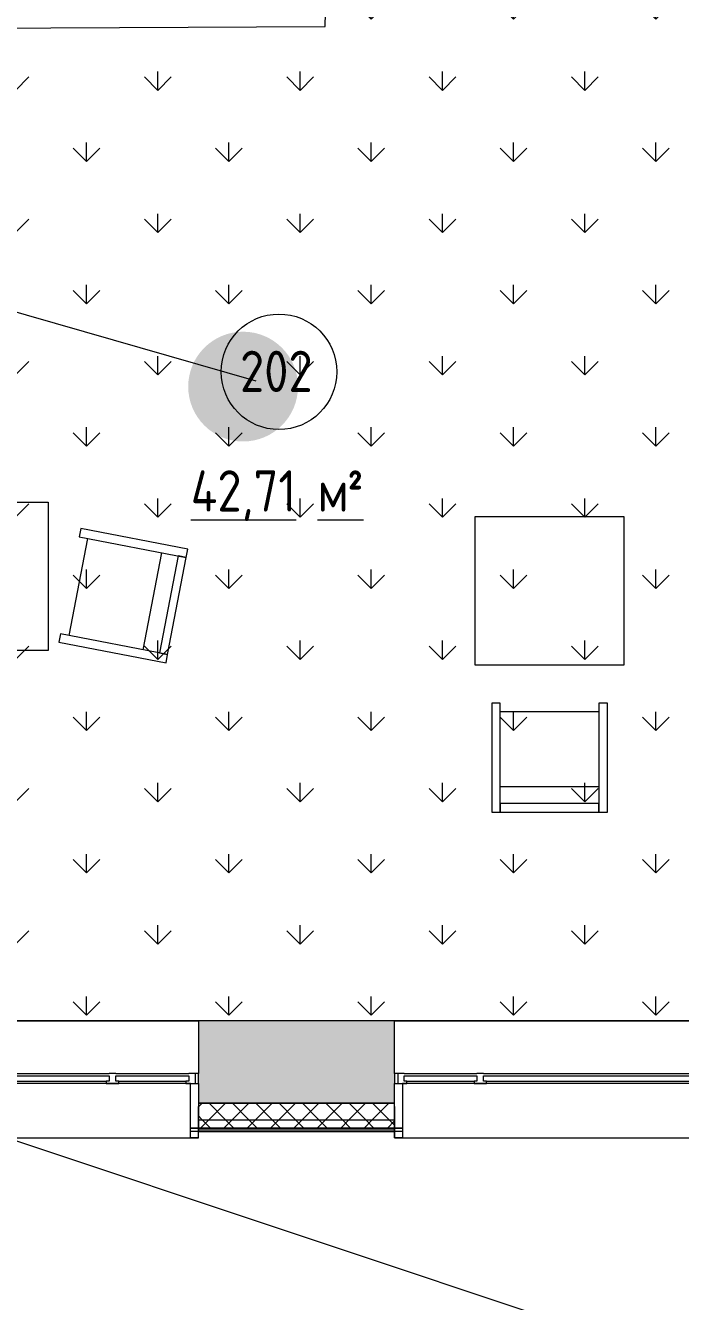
# Model space of a CAD drawing. Header units: millimetres. Extents: x -515342 to 330399, y -224905 to 507333.
# Drawn here: x -322966 to -318998, y 124643 to 132374 of the extents above; entities that cross this region are included whole.
import ezdxf

# ---------------------------------------------------------------- set-up
doc = ezdxf.new("R2010")
doc.units = ezdxf.units.MM
doc.layers.get('0').update_dxf_attribs({"lineweight": 0})
for name, color, linetype, lineweight in [('_ Окна', 7, 'Continuous', 0), ('Витраж', 7, 'Continuous', 0), ('Крыша', 7, 'Continuous', 0), ('Марки помещений', 7, 'Continuous', 0), ('Мебель', 7, 'Continuous', 0), ('Окна', 7, 'Continuous', 0), ('Стены внутренние', 7, 'Continuous', 0), ('Стены наружные', 7, 'Continuous', 0), ('Стены несущие', 7, 'Continuous', 0), ('Стены отделка', 7, 'Continuous', 0), ('Стены штриховка', 7, 'Continuous', 0), ('экспертиза ДУ', 1, 'Continuous', 0), ('экспертиза условные обозначения', 1, 'Continuous', 0)]:
    doc.layers.add(name, color=color, linetype=linetype, lineweight=lineweight)
doc.styles.add('GOST Common_1', font='', dxfattribs={"width": 0.9, "height": 250})
doc.styles.add('GOST Common_2', font='', dxfattribs={"width": 0.9, "height": 250})
doc.styles.get('GOST Common_1').set_extended_font_data('GOST Common')
doc.styles.get('GOST Common_2').set_extended_font_data('GOST Common')
pattern_1 = [(45, (0, 0), (-70.71068, 70.71068), []), (135, (0, 0), (-70.71068, -70.71068), [])]

# ---------------------------------------------------------------- blocks, each defined once
blk = doc.blocks.new('Окно_ПВХ_3Створки_1Фрамуга-верх - АР_Окно_ОП_1820_h_х2370_3ст2фр-в E30-10240666-О_АР_П_2__3_400_План 2 этажа')
at = {"layer": '_ Окна'}
for p, q in [((-1129, 130), (-1205, 130)), ((-1205, 130), (-1205, 70)), ((-1185, 70), (-1185, 130)), ((-1147, 84), (-1147, 116)), ((-1147, 116), (-1129, 116)), ((-705, 84), (-1147, 84)), ((-1129, 116), (-1129, 130)), ((-723, 116), (-1129, 116)), ((-647, 130), (-723, 130)), ((-723, 130), (-723, 116)), ((-723, 116), (-705, 116)), ((-705, 116), (-705, 84)), ((-665, 84), (-665, 116)), ((-665, 116), (-647, 116)), ((665, 84), (-665, 84)), ((-647, 116), (-647, 130)), ((647, 116), (-647, 116)), ((723, 130), (647, 130)), ((647, 130), (647, 116)), ((647, 116), (665, 116)), ((665, 116), (665, 84)), ((705, 84), (705, 116)), ((705, 116), (723, 116)), ((1147, 84), (705, 84)), ((723, 116), (723, 130)), ((1129, 116), (723, 116)), ((1129, 130), (1129, 116)), ((1205, 130), (1129, 130)), ((1129, 116), (1147, 116)), ((1147, 116), (1147, 84)), ((1185, 70), (1185, 130)), ((1205, 70), (1205, 130)), ((-1205, 70), (-1147, 70)), ((-1129, 70), (-1147, 70)), ((-705, 70), (-665, 70)), ((665, 70), (705, 70)), ((1147, 70), (1129, 70)), ((1147, 70), (1205, 70))]:
    blk.add_line(p, q, dxfattribs=at)
at = {"layer": 'Окна'}
for p, q in [((-1129, 130), (-723, 130)), ((-647, 130), (647, 130)), ((723, 130), (1129, 130)), ((-705, 70), (-1129, 70)), ((665, 70), (-665, 70)), ((1129, 70), (705, 70))]:
    blk.add_line(p, q, dxfattribs=at)
blk = doc.blocks.new('Прямоугольный импост - АР_Откос_Металлический_50х330 Белый Левый-V23-О_АР_П_2__3_400_План 2 этажа')
at = {"layer": 'Витраж'}
for p, q in [((79974.6, 2594.9), (77664.6, 2594.9)), ((77664.6, 2264.9), (79974.6, 2264.9))]:
    blk.add_line(p, q, dxfattribs=at)
blk = doc.blocks.new('Прямоугольный импост - АР_Откос_Металлический_50х330 Белый Правый-9899489-О_АР_П_2__3_400_План 2 этажа')
at = {"layer": 'Витраж', "lineweight": 18}
for p, q in [((-50, -40), (-50, 290)), ((-50, 290), (-49, 290)), ((-49, 290), (-49, -39)), ((-1, -39), (-1, 150)), ((-1, 150), (0, 150)), ((0, 150), (0, -40)), ((0, -40), (-50, -40)), ((-49, -39), (-1, -39))]:
    blk.add_line(p, q, dxfattribs=at)
blk = doc.blocks.new('Прямоугольный импост - АР_Откос_Металлический_50х330 Коричневый Левый-9899771-О_АР_П_2__3_400_План 2 этажа')
at = {"layer": 'Витраж'}
for p, q in [((59220, 2594.9), (56910, 2594.9)), ((56910, 2264.9), (59220, 2264.9))]:
    blk.add_line(p, q, dxfattribs=at)
blk = doc.blocks.new('Прямоугольный импост - АР_Откос_Металлический_50х330 Коричневый Левый-9899768-О_АР_П_2__3_400_План 2 этажа')
at = {"layer": 'Витраж', "lineweight": 18}
for p, q in [((-50, 290), (-50, -40)), ((-49, 290), (-50, 290)), ((-49, -39), (-49, 290)), ((0, 150), (-1, 150)), ((-1, 150), (-1, -39)), ((0, -40), (0, 150)), ((-50, -40), (0, -40)), ((-1, -39), (-49, -39))]:
    blk.add_line(p, q, dxfattribs=at)
blk = doc.blocks.new('СД_Люблино_Фасады_rvt-1-О_АР_П_2__3_400_План 2 этажа')
at = {"layer": 'Стены внутренние'}
h = blk.add_hatch(dxfattribs=at)
h.set_pattern_fill('FP_1', color=256, style=0, pattern_type=2)
h.set_pattern_definition([(45, (0, 0), (-224.5064, 224.5064), []), (45, (224.5, 0), (-224.5064, 224.5064), [396.875, -79.375, 3.353, -76.022])])
h.paths.add_polyline_path([(85199, 2475), (85325, 2475), (85325, 2975), (84034.6, 2975), (84034.6, 2475), (84326.5, 2475)])
h.paths.add_polyline_path([(82424.6, 2475), (82424.6, 2975), (80024.6, 2975), (80024.6, 2475), (82145.5, 2475)])
h.paths.add_polyline_path([(77347.1, 2475), (77614.6, 2475), (77614.6, 2975), (76428.8, 2975), (76428.8, 2475), (76474.7, 2475)])
h.paths.add_polyline_path([(73857.5, 2475), (74018.8, 2475), (74018.8, 2975), (71654.3, 2975), (71654.3, 2475), (72112.6, 2475)])
h.paths.add_polyline_path([(69495.3, 2475), (70044.3, 2475), (70044.3, 2975), (68833.2, 2975), (68833.2, 2475)])
h.paths.add_polyline_path([(67223.2, 2475), (67223.2, 2975), (66055, 2975), (66055, 2475), (66878.1, 2475)])
h.paths.add_polyline_path([(64260.8, 2475), (64445, 2475), (64445, 2975), (63279.5, 2975), (63279.5, 2475), (63388.4, 2475)])
h.paths.add_polyline_path([(61643.5, 2475), (61669.5, 2475), (61669.5, 2975), (59270, 2975), (59270, 2475), (61207.3, 2475)])
h.paths.add_polyline_path([(56409, 2475), (56860, 2475), (56860, 2975), (55705, 2975), (55705, 2475)])
h.paths.add_polyline_path([(53295, 2475), (53295, 2975), (52107.5, 2975), (52107.5, 2475), (52919.3, 2475)])
h.paths.add_polyline_path([(49429.6, 2475), (49697.5, 2475), (49697.5, 2975), (48505, 2975), (48505, 2475), (48557.2, 2475)])
h.paths.add_polyline_path([(46095, 2475), (46095, 2975), (44880, 2975), (44880, 2475), (45939.9, 2475)])
h.paths.add_polyline_path([(42450.2, 2475), (42470, 2475), (42470, 2975), (40100.1, 2975), (40100.1, 2475), (41577.8, 2475)])
h.paths.add_polyline_path([(38490.1, 2475), (38490.1, 2975), (37284.2, 2975), (37284.2, 2475), (38088.1, 2475)])
h.paths.add_polyline_path([(35470.8, 2475), (35674.2, 2475), (35674.2, 2975), (34486.9, 2975), (34486.9, 2475), (34598.4, 2475)])
h.paths.add_polyline_path([(32876.9, 2475), (32876.9, 2975), (31722.6, 2975), (31722.6, 2475), (32853.5, 2475)])
h.paths.add_polyline_path([(30112.6, 2475), (30112.6, 2975), (27685.9, 2975), (27685.9, 2475), (29615.4, 2475)])
h.paths.add_polyline_path([(25275.9, 2475), (25275.9, 2975), (24073.4, 2975), (24073.4, 2475), (25001.7, 2475)])
h.paths.add_polyline_path([(21663.4, 2475), (21663.4, 2975), (19290.9, 2975), (19290.9, 2475), (21512, 2475)])
h.paths.add_polyline_path([(17680.9, 2475), (17680.9, 2975), (16335, 2975), (16335, 2475), (17183.8, 2475)])
at = {"layer": 'Стены наружные'}
h = blk.add_hatch(dxfattribs=at)
h.set_pattern_fill('FP_4', color=256, style=0, pattern_type=2)
h.set_pattern_definition(pattern_1)
h.paths.add_polyline_path([(59898.7, 2375), (60240, 2375), (60240, 2475), (59270, 2475), (59270, 2375)])
h.paths.add_polyline_path([(56409, 2375), (56860, 2375), (56860, 2475), (55705, 2475), (55705, 2375)])
h.paths.add_polyline_path([(52919.3, 2375), (53295, 2375), (53295, 2475), (52107.5, 2475), (52107.5, 2375)])
h.paths.add_polyline_path([(49429.6, 2375), (49697.5, 2375), (49697.5, 2475), (48505, 2475), (48505, 2375), (48557.2, 2375)])
h.paths.add_polyline_path([(45939.9, 2375), (46095, 2375), (46095, 2475), (44880, 2475), (44880, 2375), (45067.5, 2375)])
h.paths.add_polyline_path([(42450.2, 2375), (42470, 2375), (42470, 2475), (41405, 2475), (41405, 2375), (41577.8, 2375)])
h = blk.add_hatch(dxfattribs=at)
h.set_pattern_fill('FP_4', color=256, style=0, pattern_type=2)
h.set_pattern_definition(pattern_1)
h.paths.add_polyline_path([(59270, 2325), (60240, 2325), (60240, 2375), (59270, 2375)])
h.paths.add_polyline_path([(56409, 2325), (56860, 2325), (56860, 2375), (55705, 2375), (55705, 2325)])
h.paths.add_polyline_path([(52919.3, 2325), (53295, 2325), (53295, 2375), (52107.5, 2375), (52107.5, 2325)])
h.paths.add_polyline_path([(49697.5, 2325), (49697.5, 2375), (48505, 2375), (48505, 2325), (49429.6, 2325)])
h.paths.add_polyline_path([(46095, 2325), (46095, 2375), (44880, 2375), (44880, 2325), (45939.9, 2325)])
h.paths.add_polyline_path([(42470, 2325), (42470, 2375), (41405, 2375), (41405, 2325), (42450.2, 2325)])
at = {"layer": 'Стены внутренние'}
for p, q in [((49697.5, 2975), (52107.5, 2975)), ((53295, 2975), (55705, 2975)), ((52058.3, 2324.9), (52106.5, 2324.9)), ((53296, 2324.9), (53344.2, 2324.9)), ((52106.7, 2304.9), (52058.4, 2304.9)), ((53344.1, 2304.9), (53295.8, 2304.9))]:
    blk.add_line(p, q, dxfattribs=at)
at = {"layer": 'Стены наружные'}
for p, q in [((52106.5, 2325), (52058.3, 2325)), ((53344.2, 2325), (53296, 2325))]:
    blk.add_line(p, q, dxfattribs=at)
at = {"layer": 'Стены несущие'}
for p, q in [((53295, 2975), (52107.5, 2975)), ((52107.5, 2975), (52107.5, 2655)), ((53295, 2655), (53295, 2975)), ((52107.5, 2595), (52107.5, 2475)), ((53295, 2475), (53295, 2595)), ((52107.5, 2475), (53295, 2475)), ((53295, 2475), (52107.5, 2475))]:
    blk.add_line(p, q, dxfattribs=at)
at = {"layer": 'Стены отделка', "lineweight": 9}
for p, q in [((52107.5, 2475), (52107.5, 2375)), ((53295, 2375), (53295, 2475)), ((52107.5, 2375), (52107.5, 2325)), ((52107.5, 2325), (53295, 2325)), ((53295, 2324.9), (52107.5, 2324.9)), ((52107.5, 2324.9), (52107.5, 2314.9)), ((53295, 2325), (53295, 2375)), ((53295, 2314.9), (53295, 2324.9)), ((52107.5, 2314.9), (52107.5, 2304.9)), ((52107.5, 2304.9), (53295, 2304.9)), ((53295, 2304.9), (53295, 2314.9))]:
    blk.add_line(p, q, dxfattribs=at)
at = {"layer": 'Стены штриховка'}
for p, q in [((52107.5, 2375), (53295, 2375)), ((52107.5, 2314.9), (53295, 2314.9))]:
    blk.add_line(p, q, dxfattribs=at)
at = {"layer": 'Витраж', "lineweight": 9}
for name, p in [('Прямоугольный импост - АР_Откос_Металлический_50х330 Коричневый Левый-9899771-О_АР_П_2__3_400_План 2 этажа', (-7162.5, 0)), ('Прямоугольный импост - АР_Откос_Металлический_50х330 Коричневый Левый-9899768-О_АР_П_2__3_400_План 2 этажа', (52107.5, 2304.9)), ('Прямоугольный импост - АР_Откос_Металлический_50х330 Белый Левый-V23-О_АР_П_2__3_400_План 2 этажа', (-24319.6, 0))]:
    blk.add_blockref(name, p, dxfattribs=at)
at = {"layer": 'Витраж', "lineweight": 9, "extrusion": (0, 0, -1)}
blk.add_blockref('Прямоугольный импост - АР_Откос_Металлический_50х330 Белый Правый-9899489-О_АР_П_2__3_400_План 2 этажа', (-53295, 2304.9), dxfattribs=at)
at = {"layer": 'Окна', "lineweight": 9, "rotation": 180}
for p in [(50902.5, 2725), (54500, 2725)]:
    blk.add_blockref('Окно_ПВХ_3Створки_1Фрамуга-верх - АР_Окно_ОП_1820_h_х2370_3ст2фр-в E30-10240666-О_АР_П_2__3_400_План 2 этажа', p, dxfattribs=at)
blk = doc.blocks.new('Диван - 700-8918227-О_АР_П_2__3_400_План 2 этажа')
at = {"layer": 'Мебель'}
for p, q in [((-279.6, 184), (-279.6, -476.4)), ((-228.8, 184), (-279.6, 184)), ((-228.8, -476.4), (-228.8, 184)), ((369.6, 184), (369.6, -476.4)), ((420.4, 184), (369.6, 184)), ((420.4, -476.4), (420.4, 184)), ((-228.8, 132), (369.6, 132)), ((369.6, -324), (-228.8, -324)), ((369.6, -425.6), (-228.8, -425.6)), ((-228.8, -425.6), (-228.8, -476.4)), ((369.6, -476.4), (369.6, -425.6)), ((-279.6, -476.4), (-228.8, -476.4)), ((-228.8, -476.4), (369.6, -476.4)), ((369.6, -476.4), (420.4, -476.4))]:
    blk.add_line(p, q, dxfattribs=at)
blk = doc.blocks.new('Стол-Прямоугольный - 900х900 мм-8752863-О_АР_П_2__3_400_План 2 этажа')
at = {"layer": 'Мебель'}
for p, q in [((-450, 450), (450, 450)), ((-450, -450), (-450, 450)), ((450, 450), (450, -450)), ((450, -450), (-450, -450))]:
    blk.add_line(p, q, dxfattribs=at)
blk = doc.blocks.new('ASVP_Марка_Помещение_ДваЗначения - Номер Площадь-685795-О_АР_П_2__3_400_План 2 этажа')
at = {"layer": 'Марки помещений'}
blk.add_circle((0, 0), 3.5, dxfattribs=at)

msp = doc.modelspace()

# ---------------------------------------------------------------- hatches: boundary and pattern name
at = {"layer": 'экспертиза ДУ', "lineweight": 0}
h = msp.add_hatch(color=5, dxfattribs=at)
edge = h.paths.add_edge_path()
edge.add_arc((-321647.5968, 130185.9709), 332.544, 0, 360)
at = {"layer": 'экспертиза условные обозначения'}
h = msp.add_hatch(dxfattribs=at)
h.set_pattern_fill('GRASS', color=30, scale=24)
h.set_pattern_definition([(90, (-374753.14, -34405.7), (-431.0523, 431.0523), [114.3, -747.8046]), (45, (-374753.14, -34405.7), (-431.0523, 431.0523), [114.3, -495.3]), (135, (-374753.14, -34405.7), (-431.0523, -431.0523), [114.3, -495.3])])
h.paths.add_polyline_path([(-324890.759, 132348.6058), (-321150.759, 132368.6058), (-321140.759, 132778.6058), (-318740.759, 132778.6058), (-318740.759, 132368.6058), (-317970.759, 132368.6058), (-317970.759, 126343.5459), (-320070.759, 126343.5459), (-324890.759, 126343.5459)])

# ---------------------------------------------------------------- linework, layer by layer
at = {"layer": 'Крыша'}
msp.add_line((-323073.959, 125633.5459), (-314193.959, 122673.5459), dxfattribs=at)
at = {"layer": 'экспертиза ДУ'}
msp.add_lwpolyline([(-321568.0089, 130219.019), (-466294.3248, 171772.1757)], dxfattribs=at)
at = {"layer": 'экспертиза условные обозначения', "color": 30}
msp.add_lwpolyline([(-324890.759, 132348.6058), (-321150.759, 132368.6058), (-321140.759, 132778.6058), (-318740.759, 132778.6058), (-318740.759, 132368.6058), (-317970.759, 132368.6058), (-317970.759, 126343.5459), (-320070.759, 126343.5459), (-324890.759, 126343.5459), (-324890.759, 132348.6058)], dxfattribs=at)

# ---------------------------------------------------------------- block references
msp.add_blockref('СД_Люблино_Фасады_rvt-1-О_АР_П_2__3_400_План 2 этажа', (-374025.759, 123368.6058))
at = {"layer": 'Марки помещений', "xscale": 99.99999999999993, "yscale": 99.99999999999993, "zscale": 99.99999999999993}
msp.add_blockref('ASVP_Марка_Помещение_ДваЗначения - Номер Площадь-685795-О_АР_П_2__3_400_План 2 этажа', (-321430.3132, 130275.5065), dxfattribs=at)
at = {"layer": 'Мебель'}
for name, p, rotation in [('Стол-Прямоугольный - 900х900 мм-8752863-О_АР_П_2__3_400_План 2 этажа', (-323277.9516, 129035.9471), 180), ('Стол-Прямоугольный - 900х900 мм-8752863-О_АР_П_2__3_400_План 2 этажа', (-319790.759, 128948.5459), 180), ('Диван - 700-8918227-О_АР_П_2__3_400_План 2 этажа', (-322529.3519, 128877.7526), 79.08809549342264)]:
    msp.add_blockref(name, p, dxfattribs=dict(at, rotation=rotation))
msp.add_blockref('Диван - 700-8918227-О_АР_П_2__3_400_План 2 этажа', (-319861.1295, 128084.7599), dxfattribs=at)

# ---------------------------------------------------------------- texts
at = {"layer": 'Марки помещений', "char_height": 250, "attachment_point": 1}
for s, insert, width, style in [('202', (-321666.5705, 130403.2316), 584.430187, 'GOST Common_1'), ('\\L42,71 ', (-321964.9067, 129678.7011), 930.759187, 'GOST Common_1'), ('\\L\\fGOST Common|b0|i0|c238|p34|;\\W.9;\\L²', (-321018.3598, 129678.7011), 165.949312, 'GOST Common_2'), ('\\L\\fGOST Common|b0|i0|c204|p34|;\\W.9;\\Lм', (-321196.9536, 129678.7011), 216.455625, 'GOST Common_1')]:
    msp.add_mtext(s, dxfattribs=dict(at, insert=insert, width=width, style=style))

doc.saveas('drawing.dxf')
